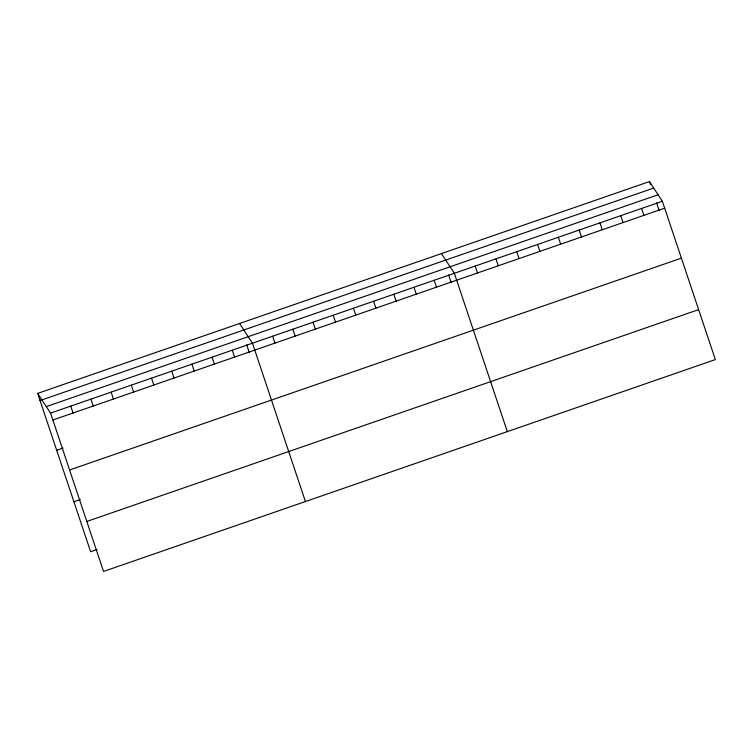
<?xml version="1.0" encoding="UTF-8"?>
<svg xmlns="http://www.w3.org/2000/svg" width="753" height="753" viewBox="0 0 753 753"><rect width="100%" height="100%" fill="white"/><g stroke="black" fill="none" stroke-linecap="round" stroke-linejoin="round"><path stroke-width="1.13" d="M37.65 393.405L649.462 181.558L662.367 201.258L715.35 359.595L103.538 571.442L50.555 413.105L37.65 393.405L90.633 551.742L97.005 549.53M39.956 400.304L42.083 399.57M41.904 399.899L653.726 188.062M46.3 406.601L658.113 194.754M50.555 413.105L662.367 201.258M52.861 420.005L664.683 208.157M56.682 450.275L63.054 448.073M69.587 469.976L681.399 258.138M73.907 501.771L80.279 499.559M86.811 521.462L698.633 309.624M441.446 253.582L454.351 273.283L507.334 431.62M239.548 323.498L252.453 343.199L305.436 501.536M649.462 181.558L650.451 184.513M656.607 202.896L659.204 210.671M641.565 208.459L643.881 215.358M620.764 215.669L623.079 222.568M599.962 222.869L602.278 229.769M579.161 230.07L581.476 236.969M558.359 237.27L560.674 244.17M537.557 244.471L539.873 251.38M516.756 251.681L519.071 258.58M495.954 258.881L498.27 265.781M475.152 266.082L477.468 272.981M448.59 274.92L451.188 282.695M434.161 280.276L436.476 287.175M413.971 287.269L416.287 294.169M393.781 294.263L396.097 301.162M373.592 301.247L375.907 308.146M353.402 308.241L355.717 315.14M333.212 315.234L335.527 322.133M313.022 322.218L315.338 329.127M292.832 329.212L295.138 336.111M272.642 336.205L274.949 343.104M246.692 344.836L249.29 352.602M232.263 350.183L234.569 357.082M212.073 357.176L214.379 364.076M191.883 364.17L194.189 371.069M171.693 371.154L173.999 378.062M151.504 378.147L153.81 385.047M131.314 385.141L133.62 392.04M111.124 392.134L113.43 399.034M90.934 399.118L93.24 406.018M70.744 406.112L73.05 413.011"/></g></svg>
